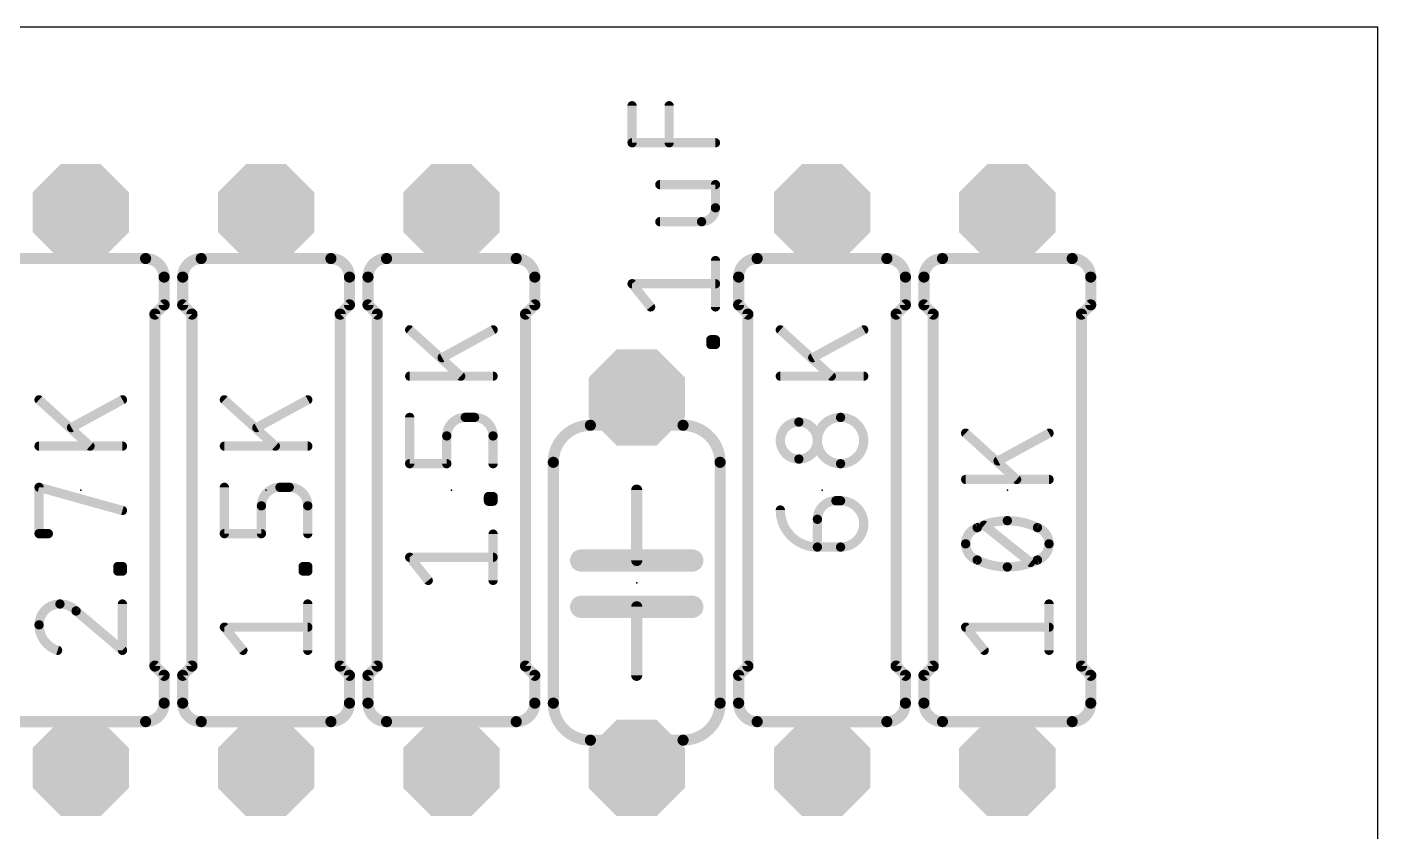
# Model space of a CAD drawing. Extents: x -0.1 to 59.2, y 0 to 90.2.
# Drawn here: x 40.54 to 59.05, y 79.13 to 90.17 of the extents above; entities that cross this region are included whole.
import ezdxf

# ---------------------------------------------------------------- set-up
doc = ezdxf.new("R2010")
doc.units = 0
for name, color, linetype in [('17', 110, 'CONTINUOUS'), ('20', 31, 'CONTINUOUS'), ('21', 253, 'CONTINUOUS'), ('23', 53, 'CONTINUOUS'), ('27', 253, 'CONTINUOUS'), ('51', 253, 'CONTINUOUS')]:
    doc.layers.add(name, color=color, linetype=linetype)

# ---------------------------------------------------------------- blocks, each defined once
blk = doc.blocks.new('RECT')
blk.add_solid([(-0.5, -0.5), (0.5, -0.5), (-0.5, 0.5), (0.5, 0.5)])
blk = doc.blocks.new('OCTAGONP')
at = {"const_width": 0.5}
blk.add_lwpolyline([(-0.25, -0.1036), (-0.25, 0.1036), (-0.1036, 0.25), (0.1036, 0.25), (0.25, 0.1036), (0.25, -0.1036), (0.1036, -0.25), (-0.1036, -0.25), (-0.25, -0.1036), (-0.25, 0.1036)], dxfattribs=at)

msp = doc.modelspace()

# ---------------------------------------------------------------- linework, layer by layer
at = {"layer": '20'}
for p, q in [((59.055, 90.17), (0, 90.16)), ((59.055, 0), (59.055, 90.17))]:
    msp.add_line(p, q, dxfattribs=at)
at = {"layer": '21'}
for points, const_width in [([(42.418, 86.741, 0.4142), (42.164, 86.995)], 0.1524), ([(42.164, 87.0331, 1), (42.164, 86.9569)], 0.0762), ([(42.926, 86.995, 0.4142), (42.672, 86.741)], 0.1524), ([(42.926, 86.9569, 1), (42.926, 87.0331)], 0.0762), ([(44.958, 86.741, 0.4142), (44.704, 86.995)], 0.1524), ([(44.704, 87.0331, 1), (44.704, 86.9569)], 0.0762), ([(45.466, 86.995, 0.4142), (45.212, 86.741)], 0.1524), ([(45.466, 86.9569, 1), (45.466, 87.0331)], 0.0762), ([(47.498, 86.741, 0.4142), (47.244, 86.995)], 0.1524), ([(47.244, 87.0331, 1), (47.244, 86.9569)], 0.0762), ([(50.546, 86.995, 0.4142), (50.292, 86.741)], 0.1524), ([(50.546, 86.9569, 1), (50.546, 87.0331)], 0.0762), ([(52.578, 86.741, 0.4142), (52.324, 86.995)], 0.1524), ([(52.324, 87.0331, 1), (52.324, 86.9569)], 0.0762), ([(53.086, 86.995, 0.4142), (52.832, 86.741)], 0.1524), ([(53.086, 86.9569, 1), (53.086, 87.0331)], 0.0762), ([(55.118, 86.741, 0.4142), (54.864, 86.995)], 0.1524), ([(54.864, 87.0331, 1), (54.864, 86.9569)], 0.0762), ([(42.4561, 86.741, 1), (42.3799, 86.741)], 0.0762), ([(42.3799, 86.741, 1), (42.4561, 86.741)], 0.0762), ([(42.7101, 86.741, 1), (42.6339, 86.741)], 0.0762), ([(42.6339, 86.741, 1), (42.7101, 86.741)], 0.0762), ([(44.9961, 86.741, 1), (44.9199, 86.741)], 0.0762), ([(44.9199, 86.741, 1), (44.9961, 86.741)], 0.0762), ([(45.2501, 86.741, 1), (45.1739, 86.741)], 0.0762), ([(45.1739, 86.741, 1), (45.2501, 86.741)], 0.0762), ([(47.5361, 86.741, 1), (47.4599, 86.741)], 0.0762), ([(47.4599, 86.741, 1), (47.5361, 86.741)], 0.0762), ([(50.3301, 86.741, 1), (50.2539, 86.741)], 0.0762), ([(50.2539, 86.741, 1), (50.3301, 86.741)], 0.0762), ([(52.6161, 86.741, 1), (52.5399, 86.741)], 0.0762), ([(52.5399, 86.741, 1), (52.6161, 86.741)], 0.0762), ([(52.8701, 86.741, 1), (52.7939, 86.741)], 0.0762), ([(52.7939, 86.741, 1), (52.8701, 86.741)], 0.0762), ([(55.1561, 86.741, 1), (55.0799, 86.741)], 0.0762), ([(55.0799, 86.741, 1), (55.1561, 86.741)], 0.0762), ([(42.3291, 86.233, 1), (42.2529, 86.233)], 0.0762), ([(42.2641, 86.2599, 1), (42.3179, 86.2061)], 0.0762), ([(42.3799, 86.36, 1), (42.4561, 86.36)], 0.0762), ([(42.4449, 86.3331, 1), (42.3911, 86.3869)], 0.0762), ([(42.6339, 86.36, 1), (42.7101, 86.36)], 0.0762), ([(42.6989, 86.3869, 1), (42.6451, 86.3331)], 0.0762), ([(42.8371, 86.233, 1), (42.7609, 86.233)], 0.0762), ([(42.7721, 86.2061, 1), (42.8259, 86.2599)], 0.0762), ([(44.8691, 86.233, 1), (44.7929, 86.233)], 0.0762), ([(44.8041, 86.2599, 1), (44.8579, 86.2061)], 0.0762), ([(44.9199, 86.36, 1), (44.9961, 86.36)], 0.0762), ([(44.9849, 86.3331, 1), (44.9311, 86.3869)], 0.0762), ([(45.1739, 86.36, 1), (45.2501, 86.36)], 0.0762), ([(45.2389, 86.3869, 1), (45.1851, 86.3331)], 0.0762), ([(45.3771, 86.233, 1), (45.3009, 86.233)], 0.0762), ([(45.3121, 86.2061, 1), (45.3659, 86.2599)], 0.0762), ([(47.4091, 86.233, 1), (47.3329, 86.233)], 0.0762), ([(47.3441, 86.2599, 1), (47.3979, 86.2061)], 0.0762), ([(47.4599, 86.36, 1), (47.5361, 86.36)], 0.0762), ([(47.5249, 86.3331, 1), (47.4711, 86.3869)], 0.0762), ([(50.2539, 86.36, 1), (50.3301, 86.36)], 0.0762), ([(50.3189, 86.3869, 1), (50.2651, 86.3331)], 0.0762), ([(50.4571, 86.233, 1), (50.3809, 86.233)], 0.0762), ([(50.3921, 86.2061, 1), (50.4459, 86.2599)], 0.0762), ([(52.4891, 86.233, 1), (52.4129, 86.233)], 0.0762), ([(52.4241, 86.2599, 1), (52.4779, 86.2061)], 0.0762), ([(52.5399, 86.36, 1), (52.6161, 86.36)], 0.0762), ([(52.6049, 86.3331, 1), (52.5511, 86.3869)], 0.0762), ([(52.7939, 86.36, 1), (52.8701, 86.36)], 0.0762), ([(52.8589, 86.3869, 1), (52.8051, 86.3331)], 0.0762), ([(52.9971, 86.233, 1), (52.9209, 86.233)], 0.0762), ([(52.9321, 86.2061, 1), (52.9859, 86.2599)], 0.0762), ([(55.0291, 86.233, 1), (54.9529, 86.233)], 0.0762), ([(54.9641, 86.2599, 1), (55.0179, 86.2061)], 0.0762), ([(55.0799, 86.36, 1), (55.1561, 86.36)], 0.0762), ([(55.1449, 86.3331, 1), (55.0911, 86.3869)], 0.0762), ([(48.26, 84.709, 0.4142), (47.752, 84.201)], 0.1524), ([(48.26, 84.6709, 1), (48.26, 84.7471)], 0.0762), ([(50.038, 84.201, 0.4142), (49.53, 84.709)], 0.1524), ([(49.53, 84.7471, 1), (49.53, 84.6709)], 0.0762), ([(47.7901, 84.201, 1), (47.7139, 84.201)], 0.0762), ([(50.0761, 84.201, 1), (49.9999, 84.201)], 0.0762), ([(47.7139, 84.201, 1), (47.7901, 84.201)], 0.0762), ([(49.9999, 84.201, 1), (50.0761, 84.201)], 0.0762), ([(48.9331, 83.82, 1), (48.8569, 83.82)], 0.0762), ([(48.133, 82.931, 1), (48.133, 82.7786)], 0.1524), ([(48.895, 82.931, 1), (48.895, 82.7786)], 0.1524), ([(48.895, 82.7786, 1), (48.895, 82.931)], 0.1524), ([(49.657, 82.7786, 1), (49.657, 82.931)], 0.1524), ([(48.8569, 82.8548, 1), (48.9331, 82.8548)], 0.0762), ([(48.133, 82.296, 1), (48.133, 82.1436)], 0.1524), ([(48.895, 82.296, 1), (48.895, 82.1436)], 0.1524), ([(48.895, 82.1436, 1), (48.895, 82.296)], 0.1524), ([(48.9331, 82.2198, 1), (48.8569, 82.2198)], 0.0762), ([(49.657, 82.1436, 1), (49.657, 82.296)], 0.1524), ([(42.3179, 81.4339, 1), (42.2641, 81.3801)], 0.0762), ([(42.8259, 81.3801, 1), (42.7721, 81.4339)], 0.0762), ([(44.8579, 81.4339, 1), (44.8041, 81.3801)], 0.0762), ([(45.3659, 81.3801, 1), (45.3121, 81.4339)], 0.0762), ([(47.3979, 81.4339, 1), (47.3441, 81.3801)], 0.0762), ([(50.4459, 81.3801, 1), (50.3921, 81.4339)], 0.0762), ([(52.4779, 81.4339, 1), (52.4241, 81.3801)], 0.0762), ([(52.9859, 81.3801, 1), (52.9321, 81.4339)], 0.0762), ([(55.0179, 81.4339, 1), (54.9641, 81.3801)], 0.0762), ([(42.2529, 81.407, 1), (42.3291, 81.407)], 0.0762), ([(42.4561, 81.28, 1), (42.3799, 81.28)], 0.0762), ([(42.3911, 81.2531, 1), (42.4449, 81.3069)], 0.0762), ([(42.7101, 81.28, 1), (42.6339, 81.28)], 0.0762), ([(42.6451, 81.3069, 1), (42.6989, 81.2531)], 0.0762), ([(42.7609, 81.407, 1), (42.8371, 81.407)], 0.0762), ([(44.7929, 81.407, 1), (44.8691, 81.407)], 0.0762), ([(44.9961, 81.28, 1), (44.9199, 81.28)], 0.0762), ([(44.9311, 81.2531, 1), (44.9849, 81.3069)], 0.0762), ([(45.2501, 81.28, 1), (45.1739, 81.28)], 0.0762), ([(45.1851, 81.3069, 1), (45.2389, 81.2531)], 0.0762), ([(45.3009, 81.407, 1), (45.3771, 81.407)], 0.0762), ([(47.3329, 81.407, 1), (47.4091, 81.407)], 0.0762), ([(47.5361, 81.28, 1), (47.4599, 81.28)], 0.0762), ([(47.4711, 81.2531, 1), (47.5249, 81.3069)], 0.0762), ([(48.8569, 81.28, 1), (48.9331, 81.28)], 0.0762), ([(50.3301, 81.28, 1), (50.2539, 81.28)], 0.0762), ([(50.2651, 81.3069, 1), (50.3189, 81.2531)], 0.0762), ([(50.3809, 81.407, 1), (50.4571, 81.407)], 0.0762), ([(52.4129, 81.407, 1), (52.4891, 81.407)], 0.0762), ([(52.6161, 81.28, 1), (52.5399, 81.28)], 0.0762), ([(52.5511, 81.2531, 1), (52.6049, 81.3069)], 0.0762), ([(52.8701, 81.28, 1), (52.7939, 81.28)], 0.0762), ([(52.8051, 81.3069, 1), (52.8589, 81.2531)], 0.0762), ([(52.9209, 81.407, 1), (52.9971, 81.407)], 0.0762), ([(54.9529, 81.407, 1), (55.0291, 81.407)], 0.0762), ([(55.1561, 81.28, 1), (55.0799, 81.28)], 0.0762), ([(55.0911, 81.2531, 1), (55.1449, 81.3069)], 0.0762), ([(42.164, 80.645, 0.4142), (42.418, 80.899)], 0.1524), ([(42.4561, 80.899, 1), (42.3799, 80.899)], 0.0762), ([(42.3799, 80.899, 1), (42.4561, 80.899)], 0.0762), ([(42.672, 80.899, 0.4142), (42.926, 80.645)], 0.1524), ([(42.7101, 80.899, 1), (42.6339, 80.899)], 0.0762), ([(42.6339, 80.899, 1), (42.7101, 80.899)], 0.0762), ([(44.704, 80.645, 0.4142), (44.958, 80.899)], 0.1524), ([(44.9961, 80.899, 1), (44.9199, 80.899)], 0.0762), ([(44.9199, 80.899, 1), (44.9961, 80.899)], 0.0762), ([(45.212, 80.899, 0.4142), (45.466, 80.645)], 0.1524), ([(45.2501, 80.899, 1), (45.1739, 80.899)], 0.0762), ([(45.1739, 80.899, 1), (45.2501, 80.899)], 0.0762), ([(47.244, 80.645, 0.4142), (47.498, 80.899)], 0.1524), ([(47.5361, 80.899, 1), (47.4599, 80.899)], 0.0762), ([(47.4599, 80.899, 1), (47.5361, 80.899)], 0.0762), ([(47.752, 80.899, 0.4142), (48.26, 80.391)], 0.1524), ([(47.7901, 80.899, 1), (47.7139, 80.899)], 0.0762), ([(47.7139, 80.899, 1), (47.7901, 80.899)], 0.0762), ([(49.53, 80.391, 0.4142), (50.038, 80.899)], 0.1524), ([(50.0761, 80.899, 1), (49.9999, 80.899)], 0.0762), ([(49.9999, 80.899, 1), (50.0761, 80.899)], 0.0762), ([(50.292, 80.899, 0.4142), (50.546, 80.645)], 0.1524), ([(50.3301, 80.899, 1), (50.2539, 80.899)], 0.0762), ([(50.2539, 80.899, 1), (50.3301, 80.899)], 0.0762), ([(52.324, 80.645, 0.4142), (52.578, 80.899)], 0.1524), ([(52.6161, 80.899, 1), (52.5399, 80.899)], 0.0762), ([(52.5399, 80.899, 1), (52.6161, 80.899)], 0.0762), ([(52.832, 80.899, 0.4142), (53.086, 80.645)], 0.1524), ([(52.8701, 80.899, 1), (52.7939, 80.899)], 0.0762), ([(52.7939, 80.899, 1), (52.8701, 80.899)], 0.0762), ([(54.864, 80.645, 0.4142), (55.118, 80.899)], 0.1524), ([(55.1561, 80.899, 1), (55.0799, 80.899)], 0.0762), ([(55.0799, 80.899, 1), (55.1561, 80.899)], 0.0762), ([(42.164, 80.6831, 1), (42.164, 80.6069)], 0.0762), ([(42.926, 80.6069, 1), (42.926, 80.6831)], 0.0762), ([(44.704, 80.6831, 1), (44.704, 80.6069)], 0.0762), ([(45.466, 80.6069, 1), (45.466, 80.6831)], 0.0762), ([(47.244, 80.6831, 1), (47.244, 80.6069)], 0.0762), ([(50.546, 80.6069, 1), (50.546, 80.6831)], 0.0762), ([(52.324, 80.6831, 1), (52.324, 80.6069)], 0.0762), ([(53.086, 80.6069, 1), (53.086, 80.6831)], 0.0762), ([(54.864, 80.6831, 1), (54.864, 80.6069)], 0.0762), ([(48.26, 80.3529, 1), (48.26, 80.4291)], 0.0762), ([(49.53, 80.4291, 1), (49.53, 80.3529)], 0.0762)]:
    msp.add_lwpolyline(points, format="xyb", dxfattribs=dict(at, const_width=const_width))
for points, const_width in [([(42.418, 86.741), (42.418, 86.36)], 0.1524), ([(42.672, 86.741), (42.672, 86.36)], 0.1524), ([(44.958, 86.741), (44.958, 86.36)], 0.1524), ([(45.212, 86.741), (45.212, 86.36)], 0.1524), ([(47.498, 86.741), (47.498, 86.36)], 0.1524), ([(50.292, 86.741), (50.292, 86.36)], 0.1524), ([(52.578, 86.741), (52.578, 86.36)], 0.1524), ([(52.832, 86.741), (52.832, 86.36)], 0.1524), ([(55.118, 86.741), (55.118, 86.36)], 0.1524), ([(42.291, 86.233), (42.418, 86.36)], 0.1524), ([(42.291, 86.233), (42.291, 81.407)], 0.1524), ([(42.799, 86.233), (42.672, 86.36)], 0.1524), ([(42.799, 86.233), (42.799, 81.407)], 0.1524), ([(44.831, 86.233), (44.958, 86.36)], 0.1524), ([(44.831, 86.233), (44.831, 81.407)], 0.1524), ([(45.339, 86.233), (45.212, 86.36)], 0.1524), ([(45.339, 81.407), (45.339, 86.233)], 0.1524), ([(47.371, 86.233), (47.498, 86.36)], 0.1524), ([(47.371, 81.407), (47.371, 86.233)], 0.1524), ([(50.419, 86.233), (50.292, 86.36)], 0.1524), ([(50.419, 81.407), (50.419, 86.233)], 0.1524), ([(52.451, 86.233), (52.578, 86.36)], 0.1524), ([(52.451, 81.407), (52.451, 86.233)], 0.1524), ([(52.959, 86.233), (52.832, 86.36)], 0.1524), ([(52.959, 86.233), (52.959, 81.407)], 0.1524), ([(54.991, 86.233), (55.118, 86.36)], 0.1524), ([(54.991, 86.233), (54.991, 81.407)], 0.1524), ([(47.752, 80.899), (47.752, 84.201)], 0.1524), ([(50.038, 80.899), (50.038, 84.201)], 0.1524), ([(48.895, 83.82), (48.895, 82.8548)], 0.1524), ([(48.895, 82.8548), (48.133, 82.8548)], 0.3048), ([(49.657, 82.8548), (48.895, 82.8548)], 0.3048), ([(48.895, 82.2198), (48.133, 82.2198)], 0.3048), ([(49.657, 82.2198), (48.895, 82.2198)], 0.3048), ([(48.895, 81.28), (48.895, 82.2198)], 0.1524), ([(42.291, 81.407), (42.418, 81.28)], 0.1524), ([(42.799, 81.407), (42.672, 81.28)], 0.1524), ([(44.831, 81.407), (44.958, 81.28)], 0.1524), ([(45.339, 81.407), (45.212, 81.28)], 0.1524), ([(47.371, 81.407), (47.498, 81.28)], 0.1524), ([(50.419, 81.407), (50.292, 81.28)], 0.1524), ([(52.451, 81.407), (52.578, 81.28)], 0.1524), ([(52.959, 81.407), (52.832, 81.28)], 0.1524), ([(54.991, 81.407), (55.118, 81.28)], 0.1524), ([(42.418, 80.899), (42.418, 81.28)], 0.1524), ([(42.672, 80.899), (42.672, 81.28)], 0.1524), ([(44.958, 80.899), (44.958, 81.28)], 0.1524), ([(45.212, 80.899), (45.212, 81.28)], 0.1524), ([(47.498, 80.899), (47.498, 81.28)], 0.1524), ([(50.292, 80.899), (50.292, 81.28)], 0.1524), ([(52.578, 80.899), (52.578, 81.28)], 0.1524), ([(52.832, 80.899), (52.832, 81.28)], 0.1524), ([(55.118, 80.899), (55.118, 81.28)], 0.1524)]:
    msp.add_lwpolyline(points, dxfattribs=dict(at, const_width=const_width))
at = {"layer": '23'}
for p in [(41.275, 83.82), (43.815, 83.82), (46.355, 83.82), (51.435, 83.82), (53.975, 83.82), (48.895, 82.55)]:
    msp.add_point(p, dxfattribs=at)
at = {"layer": '27', "const_width": 0.127}
for points in [[(48.8315, 88.5825), (48.8315, 89.0905)], [(49.3395, 88.5825), (49.3395, 89.0905)], [(49.9745, 88.5825), (48.8315, 88.5825)], [(49.9745, 88.0085), (49.2125, 88.0085)], [(49.9745, 87.691), (49.9745, 88.0085)], [(49.2125, 87.5005), (49.784, 87.5005)], [(49.9745, 86.3321), (49.9745, 86.9671)], [(49.0855, 86.3321), (48.8315, 86.6496)], [(48.8315, 86.6496), (49.9745, 86.6496)], [(45.7835, 86.0171), (46.482, 85.3821)], [(46.9265, 86.0171), (46.228, 85.6361)], [(49.911, 85.8177), (49.911, 85.8812)], [(49.911, 85.8812), (49.9745, 85.8812)], [(49.9745, 85.8812), (49.9745, 85.8177)], [(50.8635, 86.0171), (51.562, 85.3821)], [(52.0065, 86.0171), (51.308, 85.6361)], [(49.9745, 85.8177), (49.911, 85.8177)], [(46.9265, 85.3821), (45.7835, 85.3821)], [(52.0065, 85.3821), (50.8635, 85.3821)], [(40.7035, 85.0583), (41.402, 84.4233)], [(41.8465, 85.0583), (41.148, 84.6773)], [(43.2435, 85.0583), (43.942, 84.4233)], [(44.3865, 85.0583), (43.688, 84.6773)], [(45.7835, 84.182), (45.7835, 84.817)], [(46.6725, 84.817), (46.5455, 84.817)], [(46.2915, 84.563), (46.2915, 84.182)], [(46.9265, 84.182), (46.9265, 84.563)], [(53.4035, 84.6011), (54.102, 83.9661)], [(54.5465, 84.6011), (53.848, 84.2201)], [(41.8465, 84.4233), (40.7035, 84.4233)], [(44.3865, 84.4233), (43.2435, 84.4233)], [(46.2915, 84.182), (45.7835, 84.182)], [(40.7035, 83.2231), (40.7035, 83.8581)], [(40.7035, 83.8581), (41.8465, 83.5406)], [(43.2435, 83.2231), (43.2435, 83.8581)], [(44.1325, 83.8581), (44.0055, 83.8581)], [(54.5465, 83.9661), (53.4035, 83.9661)], [(46.863, 83.6676), (46.863, 83.7311)], [(46.863, 83.7311), (46.9265, 83.7311)], [(46.9265, 83.6676), (46.863, 83.6676)], [(46.9265, 83.7311), (46.9265, 83.6676)], [(51.6255, 83.674), (51.689, 83.674)], [(43.7515, 83.6041), (43.7515, 83.2231)], [(44.3865, 83.2231), (44.3865, 83.6041)], [(51.3715, 83.0389), (51.3715, 83.42)], [(54.2925, 82.8294), (53.6575, 83.3374)], [(40.8305, 83.2231), (40.7035, 83.2231)], [(43.7515, 83.2231), (43.2435, 83.2231)], [(46.9265, 82.5817), (46.9265, 83.2168)], [(46.0375, 82.5817), (45.7835, 82.8993)], [(45.7835, 82.8993), (46.9265, 82.8993)], [(51.689, 83.0389), (51.3715, 83.0389)], [(41.783, 82.7088), (41.783, 82.7722)], [(41.783, 82.7722), (41.8465, 82.7722)], [(41.8465, 82.7088), (41.783, 82.7088)], [(41.8465, 82.7722), (41.8465, 82.7088)], [(44.323, 82.7088), (44.323, 82.7722)], [(44.323, 82.7722), (44.3865, 82.7722)], [(44.3865, 82.7088), (44.323, 82.7088)], [(44.3865, 82.7722), (44.3865, 82.7088)], [(41.2115, 82.1626), (41.8465, 81.6229)], [(41.8465, 81.6229), (41.8465, 82.2579)], [(44.3865, 81.6229), (44.3865, 82.2579)], [(54.5465, 81.6229), (54.5465, 82.2579)], [(43.4975, 81.6229), (43.2435, 81.9404)], [(43.2435, 81.9404), (44.3865, 81.9404)], [(53.6575, 81.6229), (53.4035, 81.9404)], [(53.4035, 81.9404), (54.5465, 81.9404)]]:
    msp.add_lwpolyline(points, dxfattribs=at)
at = {"layer": '27'}
for points, const_width in [([(48.8633, 89.0905, 1), (48.7998, 89.0905)], 0.0635), ([(49.3713, 89.0905, 1), (49.3077, 89.0905)], 0.0635), ([(48.8315, 88.6143, 1), (48.8315, 88.5508)], 0.0635), ([(48.7998, 88.5825, 1), (48.8633, 88.5825)], 0.0635), ([(49.3077, 88.5825, 1), (49.3713, 88.5825)], 0.0635), ([(49.9745, 88.5508, 1), (49.9745, 88.6143)], 0.0635), ([(49.2125, 88.0402, 1), (49.2125, 87.9767)], 0.0635), ([(50.0063, 88.0085, 1), (49.9427, 88.0085)], 0.0635), ([(49.9745, 87.9767, 1), (49.9745, 88.0402)], 0.0635), ([(49.784, 87.5005, 0.4142), (49.9745, 87.691)], 0.127), ([(50.0063, 87.691, 1), (49.9427, 87.691)], 0.0635), ([(49.9427, 87.691, 1), (50.0063, 87.691)], 0.0635), ([(49.2125, 87.5322, 1), (49.2125, 87.4687)], 0.0635), ([(49.784, 87.5322, 1), (49.784, 87.4687)], 0.0635), ([(49.784, 87.4687, 1), (49.784, 87.5322)], 0.0635), ([(50.0063, 86.9671, 1), (49.9427, 86.9671)], 0.0635), ([(48.8563, 86.6694, 1), (48.8067, 86.6297)], 0.0635), ([(48.8315, 86.6813, 1), (48.8315, 86.6178)], 0.0635), ([(49.9745, 86.6178, 1), (49.9745, 86.6813)], 0.0635), ([(49.0607, 86.3122, 1), (49.1103, 86.3519)], 0.0635), ([(49.9427, 86.3321, 1), (50.0063, 86.3321)], 0.0635), ([(45.8049, 86.0406, 1), (45.7621, 85.9936)], 0.0635), ([(46.9417, 85.9892, 1), (46.9113, 86.045)], 0.0635), ([(49.9428, 85.8812, 1), (49.8792, 85.8812)], 0.0635), ([(49.911, 85.913, 1), (49.911, 85.8495)], 0.0635), ([(50.0063, 85.8812, 1), (49.9427, 85.8812)], 0.0635), ([(49.9745, 85.8495, 1), (49.9745, 85.913)], 0.0635), ([(50.8849, 86.0406, 1), (50.8421, 85.9936)], 0.0635), ([(52.0217, 85.9892, 1), (51.9913, 86.045)], 0.0635), ([(49.8792, 85.8177, 1), (49.9428, 85.8177)], 0.0635), ([(49.911, 85.8495, 1), (49.911, 85.786)], 0.0635), ([(49.9427, 85.8177, 1), (50.0063, 85.8177)], 0.0635), ([(49.9745, 85.786, 1), (49.9745, 85.8495)], 0.0635), ([(46.2128, 85.664, 1), (46.2432, 85.6082)], 0.0635), ([(51.2928, 85.664, 1), (51.3232, 85.6082)], 0.0635), ([(45.7835, 85.4139, 1), (45.7835, 85.3504)], 0.0635), ([(46.4606, 85.3586, 1), (46.5034, 85.4056)], 0.0635), ([(46.9265, 85.3504, 1), (46.9265, 85.4139)], 0.0635), ([(50.8635, 85.4139, 1), (50.8635, 85.3504)], 0.0635), ([(51.5406, 85.3586, 1), (51.5834, 85.4056)], 0.0635), ([(52.0065, 85.3504, 1), (52.0065, 85.4139)], 0.0635), ([(40.7249, 85.0817, 1), (40.6821, 85.0348)], 0.0635), ([(41.8617, 85.0304, 1), (41.8313, 85.0861)], 0.0635), ([(43.2649, 85.0817, 1), (43.2221, 85.0348)], 0.0635), ([(44.4017, 85.0304, 1), (44.3713, 85.0861)], 0.0635), ([(45.8153, 84.817, 1), (45.7518, 84.817)], 0.0635), ([(46.5455, 84.817, 0.4142), (46.2915, 84.563)], 0.127), ([(46.5455, 84.8487, 1), (46.5455, 84.7852)], 0.0635), ([(46.5455, 84.7852, 1), (46.5455, 84.8487)], 0.0635), ([(46.9265, 84.563, 0.4142), (46.6725, 84.817)], 0.127), ([(46.6725, 84.8487, 1), (46.6725, 84.7852)], 0.0635), ([(46.6725, 84.7852, 1), (46.6725, 84.8487)], 0.0635), ([(51.1175, 84.7535, 1), (51.1175, 84.2455)], 0.127), ([(51.1175, 84.2455, 1), (51.1175, 84.7535)], 0.127), ([(51.1175, 84.7852, 1), (51.1175, 84.7217)], 0.0635), ([(51.1175, 84.7217, 1), (51.1175, 84.7852)], 0.0635), ([(51.689, 84.817, 1), (51.689, 84.182)], 0.127), ([(51.689, 84.182, 1), (51.689, 84.817)], 0.127), ([(51.689, 84.8487, 1), (51.689, 84.7852)], 0.0635), ([(51.689, 84.7852, 1), (51.689, 84.8487)], 0.0635), ([(41.1328, 84.7051, 1), (41.1632, 84.6494)], 0.0635), ([(43.6728, 84.7051, 1), (43.7032, 84.6494)], 0.0635), ([(46.3233, 84.563, 1), (46.2597, 84.563)], 0.0635), ([(46.9583, 84.563, 1), (46.8948, 84.563)], 0.0635), ([(53.4249, 84.6245, 1), (53.3821, 84.5776)], 0.0635), ([(54.5617, 84.5732, 1), (54.5313, 84.6289)], 0.0635), ([(40.7035, 84.455, 1), (40.7035, 84.3915)], 0.0635), ([(41.3806, 84.3998, 1), (41.4234, 84.4467)], 0.0635), ([(41.8465, 84.3915, 1), (41.8465, 84.455)], 0.0635), ([(43.2435, 84.455, 1), (43.2435, 84.3915)], 0.0635), ([(43.9206, 84.3998, 1), (43.9634, 84.4467)], 0.0635), ([(44.3865, 84.3915, 1), (44.3865, 84.455)], 0.0635), ([(46.2597, 84.563, 1), (46.3233, 84.563)], 0.0635), ([(46.8948, 84.563, 1), (46.9583, 84.563)], 0.0635), ([(51.1175, 84.2772, 1), (51.1175, 84.2137)], 0.0635), ([(51.1175, 84.2137, 1), (51.1175, 84.2772)], 0.0635), ([(53.8328, 84.2479, 1), (53.8632, 84.1922)], 0.0635), ([(45.7835, 84.2137, 1), (45.7835, 84.1502)], 0.0635), ([(45.7518, 84.182, 1), (45.8153, 84.182)], 0.0635), ([(46.2597, 84.182, 1), (46.3233, 84.182)], 0.0635), ([(46.2915, 84.1502, 1), (46.2915, 84.2137)], 0.0635), ([(46.8948, 84.182, 1), (46.9583, 84.182)], 0.0635), ([(51.689, 84.2137, 1), (51.689, 84.1502)], 0.0635), ([(51.689, 84.1502, 1), (51.689, 84.2137)], 0.0635), ([(40.7353, 83.8581, 1), (40.6718, 83.8581)], 0.0635), ([(40.712, 83.8887, 1), (40.695, 83.8275)], 0.0635), ([(43.2753, 83.8581, 1), (43.2118, 83.8581)], 0.0635), ([(44.0055, 83.8581, 0.4142), (43.7515, 83.6041)], 0.127), ([(44.0055, 83.8899, 1), (44.0055, 83.8264)], 0.0635), ([(44.0055, 83.8264, 1), (44.0055, 83.8899)], 0.0635), ([(44.3865, 83.6041, 0.4142), (44.1325, 83.8581)], 0.127), ([(44.1325, 83.8899, 1), (44.1325, 83.8264)], 0.0635), ([(44.1325, 83.8264, 1), (44.1325, 83.8899)], 0.0635), ([(53.4035, 83.9978, 1), (53.4035, 83.9343)], 0.0635), ([(54.0806, 83.9426, 1), (54.1234, 83.9895)], 0.0635), ([(54.5465, 83.9343, 1), (54.5465, 83.9978)], 0.0635), ([(46.863, 83.7629, 1), (46.863, 83.6993)], 0.0635), ([(46.8948, 83.7311, 1), (46.8312, 83.7311)], 0.0635), ([(46.863, 83.6994, 1), (46.863, 83.6359)], 0.0635), ([(46.8312, 83.6676, 1), (46.8948, 83.6676)], 0.0635), ([(46.9583, 83.7311, 1), (46.8948, 83.7311)], 0.0635), ([(46.8948, 83.6676, 1), (46.9583, 83.6676)], 0.0635), ([(46.9265, 83.6993, 1), (46.9265, 83.7629)], 0.0635), ([(46.9265, 83.6359, 1), (46.9265, 83.6994)], 0.0635), ([(51.6255, 83.674, 0.4142), (51.3715, 83.42)], 0.127), ([(51.6255, 83.7057, 1), (51.6255, 83.6422)], 0.0635), ([(51.6255, 83.6422, 1), (51.6255, 83.7057)], 0.0635), ([(51.689, 83.0389, 1), (51.689, 83.674)], 0.127), ([(51.689, 83.7057, 1), (51.689, 83.6422)], 0.0635), ([(51.689, 83.6422, 1), (51.689, 83.7057)], 0.0635), ([(41.838, 83.51, 1), (41.855, 83.5712)], 0.0635), ([(43.7833, 83.6041, 1), (43.7197, 83.6041)], 0.0635), ([(43.7197, 83.6041, 1), (43.7833, 83.6041)], 0.0635), ([(44.4183, 83.6041, 1), (44.3548, 83.6041)], 0.0635), ([(44.3548, 83.6041, 1), (44.4183, 83.6041)], 0.0635), ([(50.8953, 83.547, 1), (50.8317, 83.547)], 0.0635), ([(50.8635, 83.547, 0.4142), (51.3715, 83.0389)], 0.127), ([(51.4033, 83.42, 1), (51.3398, 83.42)], 0.0635), ([(51.3398, 83.42, 1), (51.4033, 83.42)], 0.0635), ([(53.5623, 83.3056, 0.3205), (53.4035, 83.0834)], 0.127), ([(53.5483, 83.3342, 1), (53.5762, 83.2771)], 0.0635), ([(53.975, 83.4009, 0.1139), (53.5623, 83.3056)], 0.127), ([(53.5725, 83.2756, 1), (53.552, 83.3357)], 0.0635), ([(53.6773, 83.3622, 1), (53.6377, 83.3126)], 0.0635), ([(54.3878, 83.3056, 0.1139), (53.975, 83.4009)], 0.127), ([(53.975, 83.4327, 1), (53.975, 83.3692)], 0.0635), ([(53.975, 83.3692, 1), (53.975, 83.4327)], 0.0635), ([(54.398, 83.3357, 1), (54.3775, 83.2756)], 0.0635), ([(54.5465, 83.0834, 0.3205), (54.3878, 83.3056)], 0.127), ([(54.3738, 83.2771, 1), (54.4017, 83.3342)], 0.0635), ([(40.7035, 83.2549, 1), (40.7035, 83.1913)], 0.0635), ([(40.6718, 83.2231, 1), (40.7353, 83.2231)], 0.0635), ([(40.8305, 83.1913, 1), (40.8305, 83.2549)], 0.0635), ([(43.2435, 83.2549, 1), (43.2435, 83.1913)], 0.0635), ([(43.2118, 83.2231, 1), (43.2753, 83.2231)], 0.0635), ([(43.7197, 83.2231, 1), (43.7833, 83.2231)], 0.0635), ([(43.7515, 83.1913, 1), (43.7515, 83.2549)], 0.0635), ([(44.3548, 83.2231, 1), (44.4183, 83.2231)], 0.0635), ([(46.9583, 83.2168, 1), (46.8948, 83.2168)], 0.0635), ([(53.4353, 83.0834, 1), (53.3717, 83.0834)], 0.0635), ([(53.4035, 83.0834, 0.3205), (53.5623, 82.8612)], 0.127), ([(54.3878, 82.8612, 0.3205), (54.5465, 83.0834)], 0.127), ([(54.5783, 83.0834, 1), (54.5147, 83.0834)], 0.0635), ([(45.8083, 82.9191, 1), (45.7587, 82.8794)], 0.0635), ([(45.7835, 82.931, 1), (45.7835, 82.8675)], 0.0635), ([(46.9265, 82.8675, 1), (46.9265, 82.931)], 0.0635), ([(51.3715, 83.0707, 1), (51.3715, 83.0072)], 0.0635), ([(51.3398, 83.0389, 1), (51.4033, 83.0389)], 0.0635), ([(51.3715, 83.0072, 1), (51.3715, 83.0707)], 0.0635), ([(51.689, 83.0707, 1), (51.689, 83.0072)], 0.0635), ([(51.689, 83.0072, 1), (51.689, 83.0707)], 0.0635), ([(53.3717, 83.0834, 1), (53.4353, 83.0834)], 0.0635), ([(54.5147, 83.0834, 1), (54.5783, 83.0834)], 0.0635), ([(41.8148, 82.7722, 1), (41.7512, 82.7722)], 0.0635), ([(41.783, 82.804, 1), (41.783, 82.7405)], 0.0635), ([(41.783, 82.7405, 1), (41.783, 82.677)], 0.0635), ([(41.8783, 82.7722, 1), (41.8147, 82.7722)], 0.0635), ([(41.8465, 82.7405, 1), (41.8465, 82.804)], 0.0635), ([(41.8465, 82.677, 1), (41.8465, 82.7405)], 0.0635), ([(44.3548, 82.7722, 1), (44.2912, 82.7722)], 0.0635), ([(44.323, 82.804, 1), (44.323, 82.7405)], 0.0635), ([(44.323, 82.7405, 1), (44.323, 82.677)], 0.0635), ([(44.4183, 82.7722, 1), (44.3548, 82.7722)], 0.0635), ([(44.3865, 82.7405, 1), (44.3865, 82.804)], 0.0635), ([(44.3865, 82.677, 1), (44.3865, 82.7405)], 0.0635), ([(53.5762, 82.8897, 1), (53.5483, 82.8326)], 0.0635), ([(53.5623, 82.8612, 0.1139), (53.975, 82.7659)], 0.127), ([(53.552, 82.8311, 1), (53.5725, 82.8912)], 0.0635), ([(53.975, 82.7977, 1), (53.975, 82.7341)], 0.0635), ([(53.975, 82.7659, 0.1139), (54.3878, 82.8612)], 0.127), ([(53.975, 82.7341, 1), (53.975, 82.7977)], 0.0635), ([(54.2727, 82.8046, 1), (54.3123, 82.8542)], 0.0635), ([(54.3775, 82.8912, 1), (54.398, 82.8311)], 0.0635), ([(54.4017, 82.8326, 1), (54.3738, 82.8897)], 0.0635), ([(41.7512, 82.7088, 1), (41.8148, 82.7088)], 0.0635), ([(41.8147, 82.7088, 1), (41.8783, 82.7088)], 0.0635), ([(44.2912, 82.7088, 1), (44.3548, 82.7088)], 0.0635), ([(44.3548, 82.7088, 1), (44.4183, 82.7088)], 0.0635), ([(46.0127, 82.5619, 1), (46.0623, 82.6016)], 0.0635), ([(46.8948, 82.5817, 1), (46.9583, 82.5817)], 0.0635), ([(40.9893, 82.2579, 0.4142), (40.7035, 81.9721)], 0.127), ([(41.2115, 82.1626, 0.2053), (40.9893, 82.2579)], 0.127), ([(40.9892, 82.2896, 1), (40.9893, 82.2262)], 0.0635), ([(40.9893, 82.2262, 1), (40.9893, 82.2897)], 0.0635), ([(41.2321, 82.1868, 1), (41.1909, 82.1385)], 0.0635), ([(41.1885, 82.1408, 1), (41.2345, 82.1845)], 0.0635), ([(41.8783, 82.2579, 1), (41.8147, 82.2579)], 0.0635), ([(44.4183, 82.2579, 1), (44.3548, 82.2579)], 0.0635), ([(54.5783, 82.2579, 1), (54.5147, 82.2579)], 0.0635), ([(40.7353, 81.9721, 1), (40.6718, 81.9722)], 0.0635), ([(40.7035, 81.9721, 0.3252), (40.9575, 81.6229)], 0.127), ([(40.6718, 81.9721, 1), (40.7353, 81.9721)], 0.0635), ([(43.2435, 81.9722, 1), (43.2435, 81.9087)], 0.0635), ([(43.2683, 81.9602, 1), (43.2187, 81.9206)], 0.0635), ([(44.3865, 81.9087, 1), (44.3865, 81.9722)], 0.0635), ([(53.4035, 81.9722, 1), (53.4035, 81.9087)], 0.0635), ([(53.4283, 81.9602, 1), (53.3787, 81.9206)], 0.0635), ([(54.5465, 81.9087, 1), (54.5465, 81.9722)], 0.0635), ([(40.9477, 81.5927, 1), (40.9673, 81.6531)], 0.0635), ([(41.8259, 81.5987, 1), (41.8671, 81.6471)], 0.0635), ([(43.4727, 81.6031, 1), (43.5223, 81.6427)], 0.0635), ([(53.6327, 81.6031, 1), (53.6823, 81.6427)], 0.0635), ([(41.8147, 81.6229, 1), (41.8783, 81.6229)], 0.0635), ([(44.3548, 81.6229, 1), (44.4183, 81.6229)], 0.0635), ([(54.5147, 81.6229, 1), (54.5783, 81.6229)], 0.0635)]:
    msp.add_lwpolyline(points, format="xyb", dxfattribs=dict(at, const_width=const_width))
at = {"layer": '51'}
for points, const_width in [([(41.275, 87.249), (41.275, 87.63)], 0.6096), ([(43.815, 87.249), (43.815, 87.63)], 0.6096), ([(46.355, 87.63), (46.355, 87.249)], 0.6096), ([(51.435, 87.63), (51.435, 87.249)], 0.6096), ([(53.975, 87.249), (53.975, 87.63)], 0.6096), ([(42.164, 86.995), (40.386, 86.995)], 0.1524), ([(44.704, 86.995), (42.926, 86.995)], 0.1524), ([(45.466, 86.995), (47.244, 86.995)], 0.1524), ([(50.546, 86.995), (52.324, 86.995)], 0.1524), ([(54.864, 86.995), (53.086, 86.995)], 0.1524), ([(48.26, 84.709), (49.53, 84.709)], 0.1524), ([(42.164, 80.645), (40.386, 80.645)], 0.1524), ([(41.275, 80.01), (41.275, 80.391)], 0.6096), ([(44.704, 80.645), (42.926, 80.645)], 0.1524), ([(43.815, 80.01), (43.815, 80.391)], 0.6096), ([(45.466, 80.645), (47.244, 80.645)], 0.1524), ([(46.355, 80.391), (46.355, 80.01)], 0.6096), ([(50.546, 80.645), (52.324, 80.645)], 0.1524), ([(51.435, 80.391), (51.435, 80.01)], 0.6096), ([(54.864, 80.645), (53.086, 80.645)], 0.1524), ([(53.975, 80.01), (53.975, 80.391)], 0.6096), ([(48.26, 80.391), (49.53, 80.391)], 0.1524)]:
    msp.add_lwpolyline(points, dxfattribs=dict(at, const_width=const_width))
for points, const_width in [([(41.4274, 87.63, 1), (41.1226, 87.63)], 0.3048), ([(43.9674, 87.63, 1), (43.6626, 87.63)], 0.3048), ([(46.5074, 87.63, 1), (46.2026, 87.63)], 0.3048), ([(51.5874, 87.63, 1), (51.2826, 87.63)], 0.3048), ([(54.1274, 87.63, 1), (53.8226, 87.63)], 0.3048), ([(41.1226, 87.249, 1), (41.4274, 87.249)], 0.3048), ([(43.6626, 87.249, 1), (43.9674, 87.249)], 0.3048), ([(46.2026, 87.249, 1), (46.5074, 87.249)], 0.3048), ([(51.2826, 87.249, 1), (51.5874, 87.249)], 0.3048), ([(53.8226, 87.249, 1), (54.1274, 87.249)], 0.3048), ([(42.164, 86.9569, 1), (42.164, 87.0331)], 0.0762), ([(42.926, 87.0331, 1), (42.926, 86.9569)], 0.0762), ([(44.704, 86.9569, 1), (44.704, 87.0331)], 0.0762), ([(45.466, 87.0331, 1), (45.466, 86.9569)], 0.0762), ([(47.244, 86.9569, 1), (47.244, 87.0331)], 0.0762), ([(50.546, 87.0331, 1), (50.546, 86.9569)], 0.0762), ([(52.324, 86.9569, 1), (52.324, 87.0331)], 0.0762), ([(53.086, 87.0331, 1), (53.086, 86.9569)], 0.0762), ([(54.864, 86.9569, 1), (54.864, 87.0331)], 0.0762), ([(48.26, 84.7471, 1), (48.26, 84.6709)], 0.0762), ([(49.53, 84.6709, 1), (49.53, 84.7471)], 0.0762), ([(41.4274, 80.391, 1), (41.1226, 80.391)], 0.3048), ([(42.164, 80.6069, 1), (42.164, 80.6831)], 0.0762), ([(42.926, 80.6831, 1), (42.926, 80.6069)], 0.0762), ([(43.9674, 80.391, 1), (43.6626, 80.391)], 0.3048), ([(44.704, 80.6069, 1), (44.704, 80.6831)], 0.0762), ([(45.466, 80.6831, 1), (45.466, 80.6069)], 0.0762), ([(46.5074, 80.391, 1), (46.2026, 80.391)], 0.3048), ([(47.244, 80.6069, 1), (47.244, 80.6831)], 0.0762), ([(50.546, 80.6831, 1), (50.546, 80.6069)], 0.0762), ([(51.5874, 80.391, 1), (51.2826, 80.391)], 0.3048), ([(52.324, 80.6069, 1), (52.324, 80.6831)], 0.0762), ([(53.086, 80.6831, 1), (53.086, 80.6069)], 0.0762), ([(54.1274, 80.391, 1), (53.8226, 80.391)], 0.3048), ([(54.864, 80.6069, 1), (54.864, 80.6831)], 0.0762), ([(48.26, 80.4291, 1), (48.26, 80.3529)], 0.0762), ([(49.53, 80.3529, 1), (49.53, 80.4291)], 0.0762), ([(41.1226, 80.01, 1), (41.4274, 80.01)], 0.3048), ([(43.6626, 80.01, 1), (43.9674, 80.01)], 0.3048), ([(46.2026, 80.01, 1), (46.5074, 80.01)], 0.3048), ([(51.2826, 80.01, 1), (51.5874, 80.01)], 0.3048), ([(53.8226, 80.01, 1), (54.1274, 80.01)], 0.3048)]:
    msp.add_lwpolyline(points, format="xyb", dxfattribs=dict(at, const_width=const_width))

# ---------------------------------------------------------------- block references
at = {"layer": '17', "xscale": 1.3208, "yscale": 1.3208}
for p, rotation in [((41.275, 87.63), 90), ((41.275, 87.63), 90), ((43.815, 87.63), 90), ((43.815, 87.63), 90), ((46.355, 87.63), 270), ((46.355, 87.63), 270), ((51.435, 87.63), 270), ((51.435, 87.63), 270), ((53.975, 87.63), 90), ((53.975, 87.63), 90), ((48.895, 85.09), 270), ((48.895, 85.09), 270), ((41.275, 80.01), 90), ((41.275, 80.01), 90), ((43.815, 80.01), 90), ((43.815, 80.01), 90), ((46.355, 80.01), 270), ((46.355, 80.01), 270), ((48.895, 80.01), 270), ((48.895, 80.01), 270), ((51.435, 80.01), 270), ((51.435, 80.01), 270), ((53.975, 80.01), 90), ((53.975, 80.01), 90)]:
    msp.add_blockref('OCTAGONP', p, dxfattribs=dict(at, rotation=rotation))
at = {"layer": '51'}
for p, xscale, yscale, rotation in [((41.275, 87.122), 0.254, 0.6096, 90), ((43.815, 87.122), 0.254, 0.6096, 90), ((46.355, 87.122), 0.254, 0.6096, 270), ((51.435, 87.122), 0.254, 0.6096, 270), ((53.975, 87.122), 0.254, 0.6096, 90), ((48.895, 84.8995), 0.381, 0.762, 270), ((41.275, 80.518), 0.254, 0.6096, 90), ((43.815, 80.518), 0.254, 0.6096, 90), ((46.355, 80.518), 0.254, 0.6096, 270), ((51.435, 80.518), 0.254, 0.6096, 270), ((53.975, 80.518), 0.254, 0.6096, 90), ((48.895, 80.2005), 0.381, 0.762, 270)]:
    msp.add_blockref('RECT', p, dxfattribs=dict(at, xscale=xscale, yscale=yscale, rotation=rotation))

doc.saveas('drawing.dxf')
